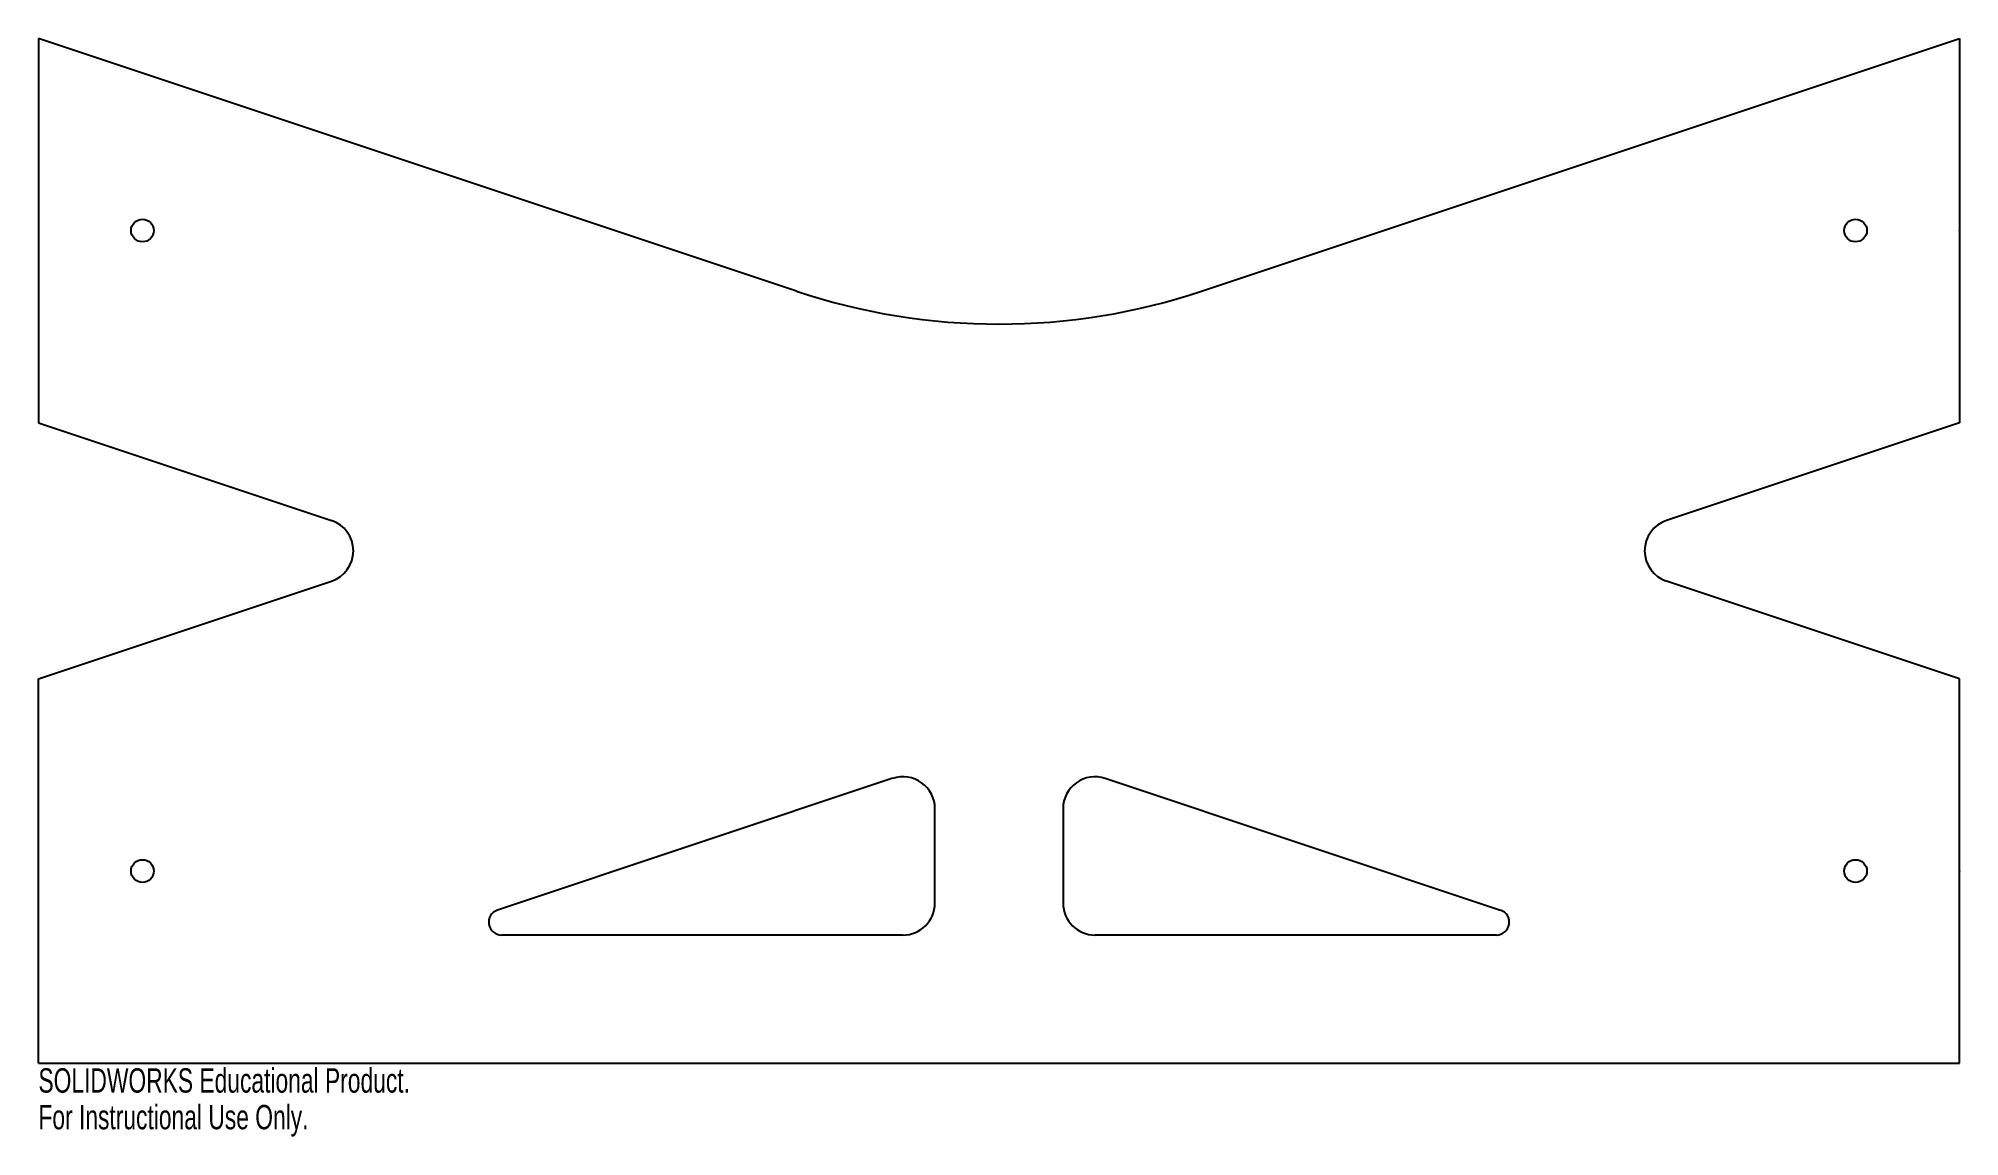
# Model space of a CAD drawing. Header units: inches. Extents: x 0 to 15, y -0.6 to 8.
import ezdxf

# ---------------------------------------------------------------- set-up
doc = ezdxf.new("R2010")
doc.units = ezdxf.units.IN
doc.header["$MEASUREMENT"] = 0
doc.header["$PDSIZE"] = -1
doc.linetypes.add('CENTERX2', pattern=[0.8, 0.5, -0.1, 0.1, -0.1])
doc.styles.add('SLDTEXTSTYLE0', font='TXT', dxfattribs={"width": 0.7})

msp = doc.modelspace()

# ---------------------------------------------------------------- linework, layer by layer
at = {"color": 7, "linetype": 'Continuous', "lineweight": 25}
for p, q in [((0, 8), (0, 5)), ((5.919, 6.027), (0, 8)), ((9.081, 6.027), (15, 8)), ((15, 8), (15, 5)), ((0, 5), (2.288, 4.237)), ((15, 5), (12.712, 4.237)), ((0, 3), (2.288, 3.763)), ((15, 3), (12.712, 3.763)), ((0, 0), (0, 3)), ((15, 0), (15, 3)), ((6.671, 2.224), (3.585, 1.195)), ((8.329, 2.224), (11.415, 1.195)), ((7, 1.25), (7, 1.986)), ((8, 1.986), (8, 1.25)), ((6.75, 1), (3.616, 1)), ((11.384, 1), (8.25, 1)), ((0, 0), (15, 0))]:
    msp.add_line(p, q, dxfattribs=at)
at = {"color": 7, "linetype": 'CENTERX2'}
msp.add_line((15, 8), (15, 5), dxfattribs=at)
at = {"color": 7, "linetype": 'Continuous', "lineweight": 25}
for centre in [(0.812, 6.5), (14.188, 6.5), (0.812, 1.5), (14.188, 1.5)]:
    msp.add_circle(centre, 0.0885, dxfattribs=at)
for centre, radius, start, end in [((7.5, 10.77), 5, 251.5651, 288.4349), ((2.209, 4), 0.25, 288.4349, 71.5651), ((12.791, 4), 0.25, 108.4349, 251.5651), ((6.75, 1.986), 0.25, 0, 108.4349), ((8.25, 1.986), 0.25, 71.5651, 180), ((6.75, 1.25), 0.25, 270, 0), ((8.25, 1.25), 0.25, 180, 270), ((3.616, 1.1), 0.1, 108.4349, 270), ((11.384, 1.1), 0.1, 270, 71.5651)]:
    msp.add_arc(centre, radius, start, end, dxfattribs=at)
at = {"color": 7, "linetype": 'Continuous'}
for p in [(15, 6.5), (15, 1.5)]:
    msp.add_point(p, dxfattribs=at)

# ---------------------------------------------------------------- texts
at = {"color": 7, "linetype": 'Continuous', "char_height": 0.1903, "attachment_point": 1, "style": 'SLDTEXTSTYLE0'}
for s, insert in [('SOLIDWORKS Educational Product.', (0, -0.04)), ('For Instructional Use Only.', (0, -0.326))]:
    msp.add_mtext(s, dxfattribs=dict(at, insert=insert))

doc.saveas('drawing.dxf')
